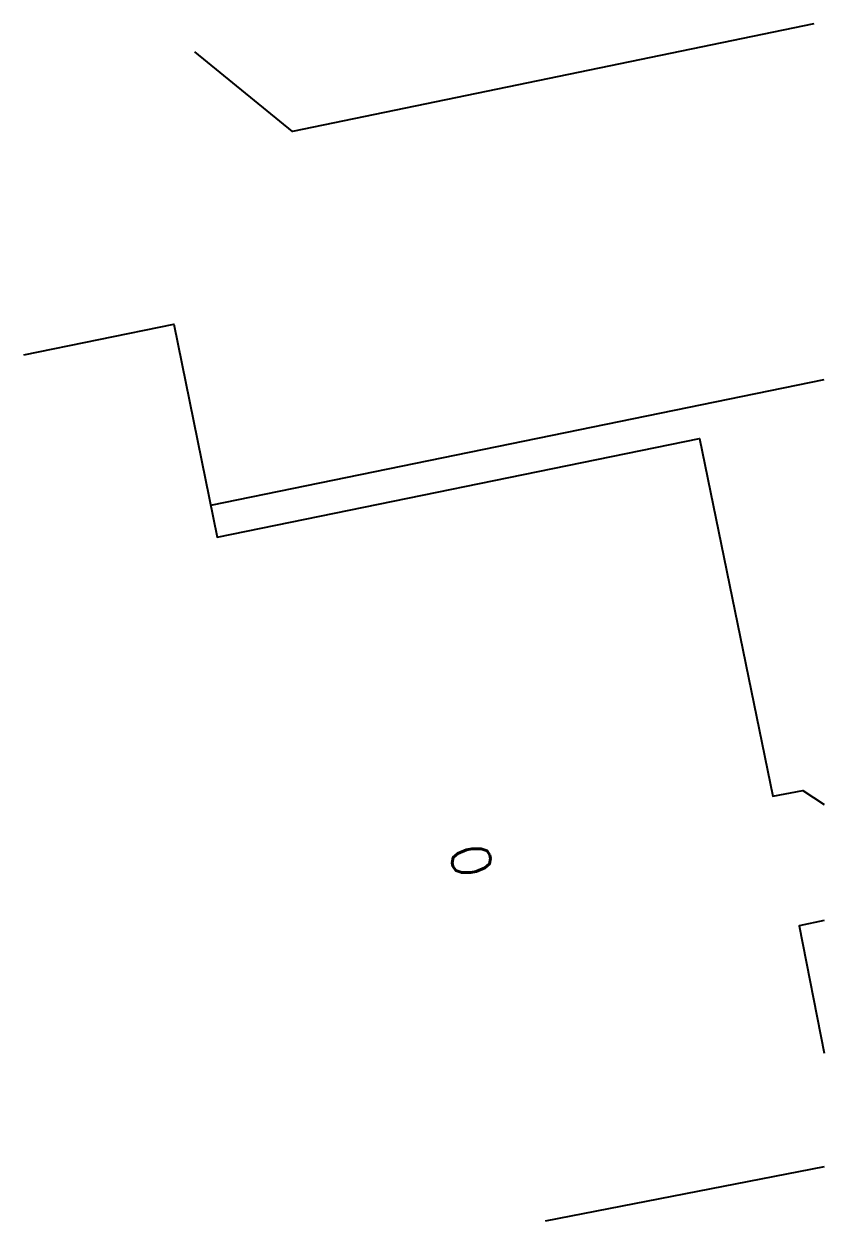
# Model space of a CAD drawing. Header units: millimetres. Extents: x 160999 to 162000, y 126000 to 127000.
# Drawn here: x 161973.83 to 162000, y 126960.85 to 127000 of the extents above; entities that cross this region are included whole.
import ezdxf
from ezdxf.enums import TextEntityAlignment as Align

# ---------------------------------------------------------------- set-up
doc = ezdxf.new("R2010")
doc.units = ezdxf.units.MM
for name, color, linetype in [('W0100', 7, 'CONTINUOUS'), ('W0334', 7, 'CONTINUOUS'), ('W0984', 7, 'CONTINUOUS')]:
    doc.layers.add(name, color=color, linetype=linetype)
doc.styles.get("Standard").update_dxf_attribs({"font": 'romans.shx', "width": 0.85})

msp = doc.modelspace()

# ---------------------------------------------------------------- linework, layer by layer
at = {"layer": 'W0100'}
for points in [[(161973.833, 126989.176), (161978.731, 126990.179), (161980.157, 126983.215), (161995.927, 126986.444), (161998.323, 126974.744), (161999.303, 126974.934), (162000, 126974.469)], [(162000, 126970.679), (161999.191, 126970.505), (162000, 126966.335)], [(162000, 126962.616), (161990.878, 126960.847)]]:
    msp.add_lwpolyline(points, dxfattribs=at)
at = {"layer": 'W0334'}
for points in [[(161999.669, 127000), (161982.615, 126996.481), (161979.42, 126999.093)], [(161979.942, 126984.265), (162000, 126988.366)]]:
    msp.add_lwpolyline(points, dxfattribs=at)

# ---------------------------------------------------------------- texts
at = {"layer": 'W0984'}
msp.add_text('0', height=1.25, rotation=281.3428, dxfattribs=at).set_placement((161988.465, 126972.634), align=Align.MIDDLE)

doc.saveas('drawing.dxf')
